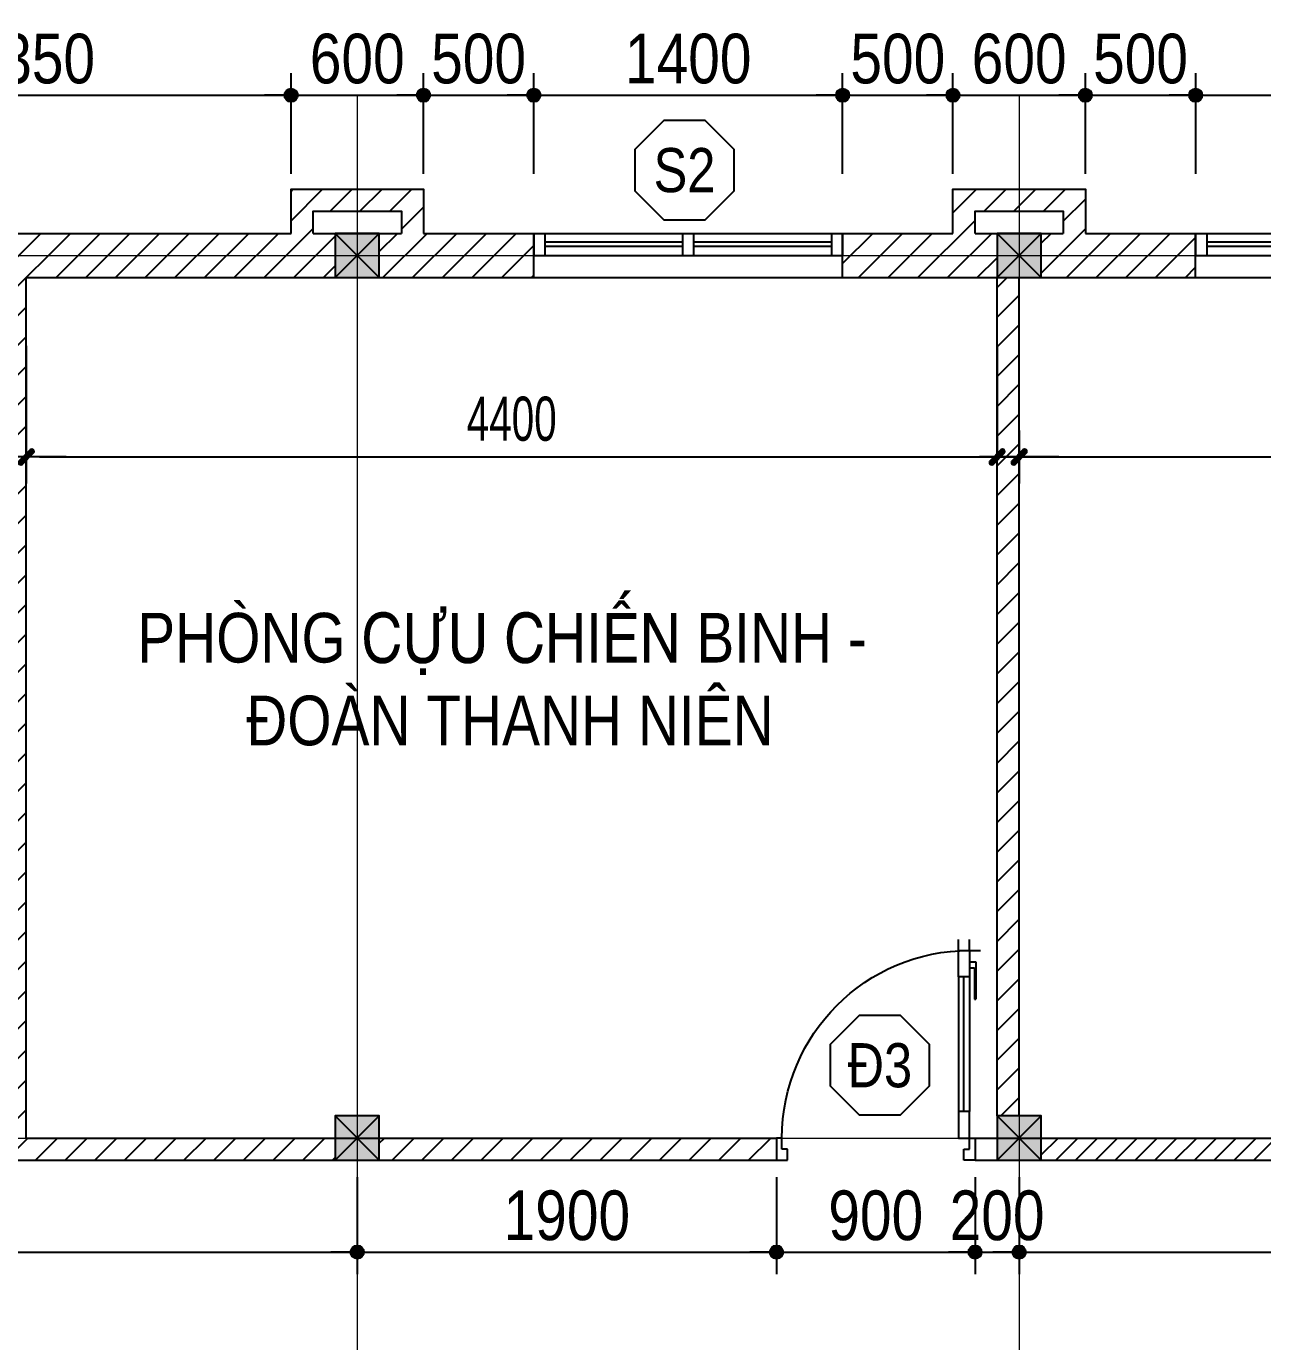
# Model space of a CAD drawing. Extents: x -79995 to 347433, y -157641 to 104789.
# Drawn here: x -8602 to -2998, y 71329 to 77290 of the extents above; entities that cross this region are included whole.
import ezdxf
from ezdxf.enums import TextEntityAlignment as Align

# ---------------------------------------------------------------- set-up
doc = ezdxf.new("R2010")
doc.units = 0
doc.linetypes.add('ACAD_ISO10W100', pattern=[18, 12, -3, 0, -3])
doc.layers.get('0').update_dxf_attribs({"color": 255, "linetype": 'CONTINUOUS'})
doc.layers.get('DEFPOINTS').update_dxf_attribs({"linetype": 'CONTINUOUS'})
for name, color, linetype in [('009', 251, 'CONTINUOUS'), ('DIM', 1, 'CONTINUOUS'), ('DOOR', 20, 'CONTINUOUS'), ('MEDIUM', 2, 'CONTINUOUS'), ('TAGS', 60, 'CONTINUOUS'), ('TEXT', 7, 'CONTINUOUS'), ('TUONG', 131, 'CONTINUOUS'), ('WALL', 4, 'CONTINUOUS')]:
    doc.layers.add(name, color=color, linetype=linetype)
doc.layers.add('TRUC', color=24, linetype='CONTINUOUS', lineweight=0)
doc.styles.add('1', font='', dxfattribs={"height": 250})
doc.styles.add('HEL-CONDENSE', font='')
doc.styles.add('KICHTHUOC', font='', dxfattribs={"width": 0.8})
doc.styles.add('VNI-HELVE-CONDENSEN', font='')
doc.styles.get('1').set_extended_font_data('VNI-Helve-Condense')
doc.styles.get('HEL-CONDENSE').set_extended_font_data('VNI-Helve-Condense')
doc.styles.get('KICHTHUOC').set_extended_font_data('VNI-Helve-Condense')
doc.styles.get('VNI-HELVE-CONDENSEN').set_extended_font_data('VNI-Helve-Condense')
doc.dimstyles.new('1-100', dxfattribs={"dimtxt": 200, "dimasz": 60, "dimexe": 0, "dimexo": 0, "dimgap": 70, "dimtad": 1, "dimtoh": 1, "dimdec": 0, "dimzin": 9, "dimdsep": 46, "dimtxsty": 'KICHTHUOC', "dimblk": 'KTHUOC', "dimcen": 15, "dimdle": 150, "dimclrd": 256, "dimclre": 256, "dimclrt": 7, "dimadec": 0, "dimazin": 0, "dimtfac": 1, "dimtdec": 0, "dimtix": 1, "dimtmove": 2, "dimatfit": 3, "dimfxl": 1, "dimtolj": 1, "dimtzin": 1, "dimarcsym": 0})
doc.dimstyles.new('D100', dxfattribs={"dimtxt": 225, "dimasz": 1.2, "dimexe": 100, "dimexo": 0, "dimgap": 50, "dimtad": 1, "dimdec": 0, "dimzin": 13, "dimdsep": 46, "dimtxsty": 'HEL-CONDENSE', "dimblk": 'D50', "dimcen": 0, "dimclrd": 1, "dimclre": 1, "dimclrt": 7, "dimadec": 0, "dimazin": 0, "dimtfac": 1, "dimtdec": 0, "dimtmove": 0, "dimatfit": 3, "dimldrblk": 'D50', "dimfxl": 1, "dimtolj": 1, "dimtzin": 13, "dimarcsym": 0})

# ---------------------------------------------------------------- blocks, each defined once
blk = doc.blocks.new('A$C6E0044D6')
at = {"layer": 'DOOR'}
for p, q in [((-25, 925), (-25, 975)), ((25, 925), (25, 975)), ((-25, 925), (-75, 925)), ((25, 925), (-25, 925)), ((-25, 925), (-25, 805)), ((25, 805), (25, 925)), ((-25, 874.1), (-53.3, 874.1)), ((-53.3, 874.1), (-53.3, 704.5)), ((-25, 845.9), (-47.6, 845.9)), ((-47.6, 845.9), (-47.6, 704.5)), ((-25, 874.1), (-25, 845.9)), ((-25, 827.9), (-25, 195)), ((-25, 805), (25, 805)), ((0, 195), (0, 805)), ((25, 805), (25, 195)), ((-47.6, 704.5), (-53.3, 704.5)), ((-25, 195), (25, 195)), ((-25, 75), (-25, 195)), ((25, 195), (25, 75)), ((-25, 75), (-50, 75)), ((-50, 75), (-50, -25)), ((-25, 25), (-25, 75)), ((25, 75), (-25, 75)), ((825, 25), (825, 75)), ((825, 75), (850, 75)), ((850, 75), (850, -25)), ((0, 25), (-25, 25)), ((0, -25), (0, 25)), ((800, -25), (800, 25)), ((800, 25), (825, 25)), ((-50, -25), (0, -25)), ((850, -25), (800, -25))]:
    blk.add_line(p, q, dxfattribs=at)
at = {"layer": 'DOOR', "color": 251}
blk.add_arc((-25, 75), 850, 0, 90, dxfattribs=at)
blk = doc.blocks.new('KH-CUADI')
at = {"layer": 'TAGS'}
blk.add_lwpolyline([(-124.3, 300), (-300, 124.3), (-300, -124.3), (-124.3, -300), (124.3, -300), (300, -124.3), (300, 124.3), (124.3, 300)], close=True, dxfattribs=at)
at = {"layer": 'TAGS', "style": 'VNI-HELVE-CONDENSEN'}
blk.add_attdef('D', text='', height=300, dxfattribs=at).set_placement((0, 0), align=Align.MIDDLE)
blk = doc.blocks.new('s11')
at = {"layer": 'DOOR'}
for p, q in [((0, 0), (0, -100)), ((1400, 0), (0, 0)), ((50, 0), (50, -100)), ((1350, 0), (1350, -100)), ((1400, 0), (1400, -100)), ((1400, -100), (0, -100))]:
    blk.add_line(p, q, dxfattribs=at)
at = {"layer": 'DOOR', "linetype": 'ByBlock', "lineweight": -2}
for p, q in [((675, -100), (675, 0)), ((725, -100), (725, 0))]:
    blk.add_line(p, q, dxfattribs=at)
at = {"layer": 'DOOR', "color": 251}
for p, q in [((50, -40), (675, -40)), ((725, -40), (1350, -40)), ((50, -60), (675, -60)), ((725, -60), (1350, -60))]:
    blk.add_line(p, q, dxfattribs=at)
blk = doc.blocks.new('A$C225A2996')
at = {"layer": 'WALL'}
blk.add_hatch(color=4, dxfattribs=at).paths.add_polyline_path([(531.4, 81.6), (731.4, 81.6), (731.4, 281.6), (531.4, 281.6)])
at = {"layer": 'WALL', "color": 4}
for p, q in [((531.4, 281.6), (731.4, 81.6)), ((531.4, 81.6), (731.4, 281.6))]:
    blk.add_line(p, q, dxfattribs=at)
blk.add_lwpolyline([(531.4, 81.6), (731.4, 81.6), (731.4, 281.6), (531.4, 281.6)], close=True, dxfattribs=at)
blk = doc.blocks.new('D50')
at = {"layer": 'DIM'}
blk.add_hatch(color=256, dxfattribs=at).paths.add_polyline_path([(25, 0, 1), (-25, 0, 1)])
blk.add_line((25, 0), (100, 0), dxfattribs=at)
blk.add_circle((0, 0), 25, dxfattribs=at)
blk = doc.blocks.new('*D502')
at = {"layer": 'DEFPOINTS', "color": 0, "linetype": 'Continuous', "transparency": 16777216}
for p in [(-10901.5, 72074.2), (-7101.5, 72074.2), (-7101.5, 71735.1)]:
    blk.add_point(p, dxfattribs=at)
at = {"layer": 'DIM', "color": 1, "linetype": 'Continuous', "lineweight": -2, "transparency": 16777216}
for p, q in [((-10901.5, 72074.2), (-10901.5, 71635.1)), ((-7101.5, 72074.2), (-7101.5, 71635.1)), ((-10900.3, 71735.1), (-7102.7, 71735.1))]:
    blk.add_line(p, q, dxfattribs=at)
at = {"layer": 'DIM', "color": 1, "linetype": 'Continuous', "lineweight": -2, "transparency": 16777216, "xscale": 1.199999999999999, "yscale": 1.199999999999999, "zscale": 1.199999999999999, "rotation": 180}
blk.add_blockref('D50', (-10901.5, 71735.1), dxfattribs=at)
at = {"layer": 'DIM', "color": 1, "linetype": 'Continuous', "lineweight": -2, "transparency": 16777216, "xscale": 1.199999999999999, "yscale": 1.199999999999999, "zscale": 1.199999999999999}
blk.add_blockref('D50', (-7101.5, 71735.1), dxfattribs=at)
at = {"layer": 'DIM', "color": 7, "linetype": 'Continuous', "transparency": 16777216, "insert": (-9001.5, 71900), "char_height": 225, "attachment_point": 5, "style": 'HEL-CONDENSE'}
blk.add_mtext('\\A1;3800', dxfattribs=at)
blk = doc.blocks.new('*D503')
at = {"layer": 'DEFPOINTS', "color": 0, "linetype": 'Continuous', "transparency": 16777216}
for p in [(-7101.5, 72074.2), (-5201.5, 72074.2), (-5201.5, 71735.1)]:
    blk.add_point(p, dxfattribs=at)
at = {"layer": 'DIM', "color": 1, "linetype": 'Continuous', "lineweight": -2, "transparency": 16777216}
for p, q in [((-7101.5, 72074.2), (-7101.5, 71635.1)), ((-5201.5, 72074.2), (-5201.5, 71635.1)), ((-7100.3, 71735.1), (-5202.7, 71735.1))]:
    blk.add_line(p, q, dxfattribs=at)
at = {"layer": 'DIM', "color": 1, "linetype": 'Continuous', "lineweight": -2, "transparency": 16777216, "xscale": 1.199999999999999, "yscale": 1.199999999999999, "zscale": 1.199999999999999, "rotation": 180}
blk.add_blockref('D50', (-7101.5, 71735.1), dxfattribs=at)
at = {"layer": 'DIM', "color": 1, "linetype": 'Continuous', "lineweight": -2, "transparency": 16777216, "xscale": 1.199999999999999, "yscale": 1.199999999999999, "zscale": 1.199999999999999}
blk.add_blockref('D50', (-5201.5, 71735.1), dxfattribs=at)
at = {"layer": 'DIM', "color": 7, "linetype": 'Continuous', "transparency": 16777216, "insert": (-6151.5, 71900), "char_height": 225, "attachment_point": 5, "style": 'HEL-CONDENSE'}
blk.add_mtext('\\A1;1900', dxfattribs=at)
blk = doc.blocks.new('*D504')
at = {"layer": 'DEFPOINTS', "color": 0, "linetype": 'Continuous', "transparency": 16777216}
for p in [(-5201.5, 72074.2), (-4301.5, 72074.2), (-4301.5, 71735.1)]:
    blk.add_point(p, dxfattribs=at)
at = {"layer": 'DIM', "color": 1, "linetype": 'Continuous', "lineweight": -2, "transparency": 16777216}
for p, q in [((-5201.5, 72074.2), (-5201.5, 71635.1)), ((-4301.5, 72074.2), (-4301.5, 71635.1)), ((-5200.3, 71735.1), (-4302.7, 71735.1))]:
    blk.add_line(p, q, dxfattribs=at)
at = {"layer": 'DIM', "color": 1, "linetype": 'Continuous', "lineweight": -2, "transparency": 16777216, "xscale": 1.199999999999999, "yscale": 1.199999999999999, "zscale": 1.199999999999999, "rotation": 180}
blk.add_blockref('D50', (-5201.5, 71735.1), dxfattribs=at)
at = {"layer": 'DIM', "color": 1, "linetype": 'Continuous', "lineweight": -2, "transparency": 16777216, "xscale": 1.199999999999999, "yscale": 1.199999999999999, "zscale": 1.199999999999999}
blk.add_blockref('D50', (-4301.5, 71735.1), dxfattribs=at)
at = {"layer": 'DIM', "color": 7, "linetype": 'Continuous', "transparency": 16777216, "insert": (-4751.5, 71900), "char_height": 225, "attachment_point": 5, "style": 'HEL-CONDENSE'}
blk.add_mtext('\\A1;900', dxfattribs=at)
blk = doc.blocks.new('*D505')
at = {"layer": 'DEFPOINTS', "color": 0, "linetype": 'Continuous', "transparency": 16777216}
for p in [(-4301.5, 72074.2), (-4101.5, 72074.2), (-4101.5, 71735.1)]:
    blk.add_point(p, dxfattribs=at)
at = {"layer": 'DIM', "color": 1, "linetype": 'Continuous', "lineweight": -2, "transparency": 16777216}
for p, q in [((-4301.5, 72074.2), (-4301.5, 71635.1)), ((-4101.5, 72074.2), (-4101.5, 71635.1)), ((-4300.3, 71735.1), (-4102.7, 71735.1))]:
    blk.add_line(p, q, dxfattribs=at)
at = {"layer": 'DIM', "color": 1, "linetype": 'Continuous', "lineweight": -2, "transparency": 16777216, "xscale": 1.199999999999999, "yscale": 1.199999999999999, "zscale": 1.199999999999999, "rotation": 180}
blk.add_blockref('D50', (-4301.5, 71735.1), dxfattribs=at)
at = {"layer": 'DIM', "color": 1, "linetype": 'Continuous', "lineweight": -2, "transparency": 16777216, "xscale": 1.199999999999999, "yscale": 1.199999999999999, "zscale": 1.199999999999999}
blk.add_blockref('D50', (-4101.5, 71735.1), dxfattribs=at)
at = {"layer": 'DIM', "color": 7, "linetype": 'Continuous', "transparency": 16777216, "insert": (-4201.5, 71900), "char_height": 225, "attachment_point": 5, "style": 'HEL-CONDENSE'}
blk.add_mtext('\\A1;200', dxfattribs=at)
blk = doc.blocks.new('*D506')
at = {"layer": 'DEFPOINTS', "color": 0, "linetype": 'Continuous', "transparency": 16777216}
for p in [(-4101.5, 72074.2), (-301.5, 72074.2), (-301.5, 71735.1)]:
    blk.add_point(p, dxfattribs=at)
at = {"layer": 'DIM', "color": 1, "linetype": 'Continuous', "lineweight": -2, "transparency": 16777216}
for p, q in [((-4101.5, 72074.2), (-4101.5, 71635.1)), ((-301.5, 72074.2), (-301.5, 71635.1)), ((-4100.3, 71735.1), (-302.7, 71735.1))]:
    blk.add_line(p, q, dxfattribs=at)
at = {"layer": 'DIM', "color": 1, "linetype": 'Continuous', "lineweight": -2, "transparency": 16777216, "xscale": 1.199999999999999, "yscale": 1.199999999999999, "zscale": 1.199999999999999, "rotation": 180}
blk.add_blockref('D50', (-4101.5, 71735.1), dxfattribs=at)
at = {"layer": 'DIM', "color": 1, "linetype": 'Continuous', "lineweight": -2, "transparency": 16777216, "xscale": 1.199999999999999, "yscale": 1.199999999999999, "zscale": 1.199999999999999}
blk.add_blockref('D50', (-301.5, 71735.1), dxfattribs=at)
at = {"layer": 'DIM', "color": 7, "linetype": 'Continuous', "transparency": 16777216, "insert": (-2201.5, 71900), "char_height": 225, "attachment_point": 5, "style": 'HEL-CONDENSE'}
blk.add_mtext('\\A1;3800', dxfattribs=at)
blk = doc.blocks.new('*D558')
at = {"layer": 'DEFPOINTS', "color": 0, "transparency": 16777216}
for p in [(-7401.5, 76977.5), (-9751.5, 76622.1), (-7401.5, 76622.1)]:
    blk.add_point(p, dxfattribs=at)
at = {"layer": 'DIM', "color": 1, "lineweight": -2, "transparency": 16777216}
for p, q in [((-9751.5, 76622.1), (-9751.5, 77077.5)), ((-7401.5, 76622.1), (-7401.5, 77077.5)), ((-9750.3, 76977.5), (-7402.7, 76977.5))]:
    blk.add_line(p, q, dxfattribs=at)
at = {"layer": 'DIM', "color": 1, "lineweight": -2, "transparency": 16777216, "xscale": 1.199999999999999, "yscale": 1.199999999999999, "zscale": 1.199999999999999, "rotation": 180}
blk.add_blockref('D50', (-9751.5, 76977.5), dxfattribs=at)
at = {"layer": 'DIM', "color": 1, "lineweight": -2, "transparency": 16777216, "xscale": 1.199999999999999, "yscale": 1.199999999999999, "zscale": 1.199999999999999}
blk.add_blockref('D50', (-7401.5, 76977.5), dxfattribs=at)
at = {"layer": 'DIM', "color": 7, "transparency": 16777216, "insert": (-8576.5, 77142.4), "char_height": 225, "attachment_point": 5, "style": 'HEL-CONDENSE'}
blk.add_mtext('\\A1;2350', dxfattribs=at)
blk = doc.blocks.new('*D559')
at = {"layer": 'DEFPOINTS', "color": 0, "transparency": 16777216}
for p in [(-6801.5, 76977.5), (-7401.5, 76622.1), (-6801.5, 76622.1)]:
    blk.add_point(p, dxfattribs=at)
at = {"layer": 'DIM', "color": 1, "lineweight": -2, "transparency": 16777216}
for p, q in [((-7401.5, 76622.1), (-7401.5, 77077.5)), ((-6801.5, 76622.1), (-6801.5, 77077.5)), ((-7400.3, 76977.5), (-6802.7, 76977.5))]:
    blk.add_line(p, q, dxfattribs=at)
at = {"layer": 'DIM', "color": 1, "lineweight": -2, "transparency": 16777216, "xscale": 1.199999999999999, "yscale": 1.199999999999999, "zscale": 1.199999999999999, "rotation": 180}
blk.add_blockref('D50', (-7401.5, 76977.5), dxfattribs=at)
at = {"layer": 'DIM', "color": 1, "lineweight": -2, "transparency": 16777216, "xscale": 1.199999999999999, "yscale": 1.199999999999999, "zscale": 1.199999999999999}
blk.add_blockref('D50', (-6801.5, 76977.5), dxfattribs=at)
at = {"layer": 'DIM', "color": 7, "transparency": 16777216, "insert": (-7101.5, 77142.4), "char_height": 225, "attachment_point": 5, "style": 'HEL-CONDENSE'}
blk.add_mtext('\\A1;600', dxfattribs=at)
blk = doc.blocks.new('*D560')
at = {"layer": 'DEFPOINTS', "color": 0, "transparency": 16777216}
for p in [(-6301.5, 76977.5), (-6801.5, 76622.1), (-6301.5, 76622.1)]:
    blk.add_point(p, dxfattribs=at)
at = {"layer": 'DIM', "color": 1, "lineweight": -2, "transparency": 16777216}
for p, q in [((-6801.5, 76622.1), (-6801.5, 77077.5)), ((-6301.5, 76622.1), (-6301.5, 77077.5)), ((-6800.3, 76977.5), (-6302.7, 76977.5))]:
    blk.add_line(p, q, dxfattribs=at)
at = {"layer": 'DIM', "color": 1, "lineweight": -2, "transparency": 16777216, "xscale": 1.199999999999999, "yscale": 1.199999999999999, "zscale": 1.199999999999999, "rotation": 180}
blk.add_blockref('D50', (-6801.5, 76977.5), dxfattribs=at)
at = {"layer": 'DIM', "color": 1, "lineweight": -2, "transparency": 16777216, "xscale": 1.199999999999999, "yscale": 1.199999999999999, "zscale": 1.199999999999999}
blk.add_blockref('D50', (-6301.5, 76977.5), dxfattribs=at)
at = {"layer": 'DIM', "color": 7, "transparency": 16777216, "insert": (-6551.5, 77142.4), "char_height": 225, "attachment_point": 5, "style": 'HEL-CONDENSE'}
blk.add_mtext('\\A1;500', dxfattribs=at)
blk = doc.blocks.new('*D561')
at = {"layer": 'DEFPOINTS', "color": 0, "transparency": 16777216}
for p in [(-3801.5, 76977.5), (-4401.5, 76622.1), (-3801.5, 76622.1)]:
    blk.add_point(p, dxfattribs=at)
at = {"layer": 'DIM', "color": 1, "lineweight": -2, "transparency": 16777216}
for p, q in [((-4401.5, 76622.1), (-4401.5, 77077.5)), ((-3801.5, 76622.1), (-3801.5, 77077.5)), ((-4400.3, 76977.5), (-3802.7, 76977.5))]:
    blk.add_line(p, q, dxfattribs=at)
at = {"layer": 'DIM', "color": 1, "lineweight": -2, "transparency": 16777216, "xscale": 1.199999999999999, "yscale": 1.199999999999999, "zscale": 1.199999999999999, "rotation": 180}
blk.add_blockref('D50', (-4401.5, 76977.5), dxfattribs=at)
at = {"layer": 'DIM', "color": 1, "lineweight": -2, "transparency": 16777216, "xscale": 1.199999999999999, "yscale": 1.199999999999999, "zscale": 1.199999999999999}
blk.add_blockref('D50', (-3801.5, 76977.5), dxfattribs=at)
at = {"layer": 'DIM', "color": 7, "transparency": 16777216, "insert": (-4101.5, 77142.4), "char_height": 225, "attachment_point": 5, "style": 'HEL-CONDENSE'}
blk.add_mtext('\\A1;600', dxfattribs=at)
blk = doc.blocks.new('*D562')
at = {"layer": 'DEFPOINTS', "color": 0, "transparency": 16777216}
for p in [(-3301.5, 76977.5), (-3801.5, 76622.1), (-3301.5, 76622.1)]:
    blk.add_point(p, dxfattribs=at)
at = {"layer": 'DIM', "color": 1, "lineweight": -2, "transparency": 16777216}
for p, q in [((-3801.5, 76622.1), (-3801.5, 77077.5)), ((-3301.5, 76622.1), (-3301.5, 77077.5)), ((-3800.3, 76977.5), (-3302.7, 76977.5))]:
    blk.add_line(p, q, dxfattribs=at)
at = {"layer": 'DIM', "color": 1, "lineweight": -2, "transparency": 16777216, "xscale": 1.199999999999999, "yscale": 1.199999999999999, "zscale": 1.199999999999999, "rotation": 180}
blk.add_blockref('D50', (-3801.5, 76977.5), dxfattribs=at)
at = {"layer": 'DIM', "color": 1, "lineweight": -2, "transparency": 16777216, "xscale": 1.199999999999999, "yscale": 1.199999999999999, "zscale": 1.199999999999999}
blk.add_blockref('D50', (-3301.5, 76977.5), dxfattribs=at)
at = {"layer": 'DIM', "color": 7, "transparency": 16777216, "insert": (-3551.5, 77142.4), "char_height": 225, "attachment_point": 5, "style": 'HEL-CONDENSE'}
blk.add_mtext('\\A1;500', dxfattribs=at)
blk = doc.blocks.new('*D586')
at = {"layer": 'DEFPOINTS', "color": 0, "transparency": 16777216}
for p in [(-1901.5, 76977.5), (-3301.5, 76622.1), (-1901.5, 76622.1)]:
    blk.add_point(p, dxfattribs=at)
at = {"layer": 'DIM', "color": 1, "lineweight": -2, "transparency": 16777216}
for p, q in [((-3301.5, 76622.1), (-3301.5, 77077.5)), ((-1901.5, 76622.1), (-1901.5, 77077.5)), ((-3300.3, 76977.5), (-1902.7, 76977.5))]:
    blk.add_line(p, q, dxfattribs=at)
at = {"layer": 'DIM', "color": 1, "lineweight": -2, "transparency": 16777216, "xscale": 1.199999999999999, "yscale": 1.199999999999999, "zscale": 1.199999999999999, "rotation": 180}
blk.add_blockref('D50', (-3301.5, 76977.5), dxfattribs=at)
at = {"layer": 'DIM', "color": 1, "lineweight": -2, "transparency": 16777216, "xscale": 1.199999999999999, "yscale": 1.199999999999999, "zscale": 1.199999999999999}
blk.add_blockref('D50', (-1901.5, 76977.5), dxfattribs=at)
at = {"layer": 'DIM', "color": 7, "transparency": 16777216, "insert": (-2601.5, 77142.4), "char_height": 225, "attachment_point": 5, "style": 'HEL-CONDENSE'}
blk.add_mtext('\\A1;1400', dxfattribs=at)
blk = doc.blocks.new('*D588')
at = {"layer": 'DEFPOINTS', "color": 0, "transparency": 16777216}
for p in [(-4901.5, 76977.5), (-6301.5, 76622.1), (-4901.5, 76622.1)]:
    blk.add_point(p, dxfattribs=at)
at = {"layer": 'DIM', "color": 1, "lineweight": -2, "transparency": 16777216}
for p, q in [((-6301.5, 76622.1), (-6301.5, 77077.5)), ((-4901.5, 76622.1), (-4901.5, 77077.5)), ((-6300.3, 76977.5), (-4902.7, 76977.5))]:
    blk.add_line(p, q, dxfattribs=at)
at = {"layer": 'DIM', "color": 1, "lineweight": -2, "transparency": 16777216, "xscale": 1.199999999999999, "yscale": 1.199999999999999, "zscale": 1.199999999999999, "rotation": 180}
blk.add_blockref('D50', (-6301.5, 76977.5), dxfattribs=at)
at = {"layer": 'DIM', "color": 1, "lineweight": -2, "transparency": 16777216, "xscale": 1.199999999999999, "yscale": 1.199999999999999, "zscale": 1.199999999999999}
blk.add_blockref('D50', (-4901.5, 76977.5), dxfattribs=at)
at = {"layer": 'DIM', "color": 7, "transparency": 16777216, "insert": (-5601.5, 77142.4), "char_height": 225, "attachment_point": 5, "style": 'HEL-CONDENSE'}
blk.add_mtext('\\A1;1400', dxfattribs=at)
blk = doc.blocks.new('*D589')
at = {"layer": 'DEFPOINTS', "color": 0, "transparency": 16777216}
for p in [(-4401.5, 76977.5), (-4901.5, 76622.1), (-4401.5, 76622.1)]:
    blk.add_point(p, dxfattribs=at)
at = {"layer": 'DIM', "color": 1, "lineweight": -2, "transparency": 16777216}
for p, q in [((-4901.5, 76622.1), (-4901.5, 77077.5)), ((-4401.5, 76622.1), (-4401.5, 77077.5)), ((-4900.3, 76977.5), (-4402.7, 76977.5))]:
    blk.add_line(p, q, dxfattribs=at)
at = {"layer": 'DIM', "color": 1, "lineweight": -2, "transparency": 16777216, "xscale": 1.199999999999999, "yscale": 1.199999999999999, "zscale": 1.199999999999999, "rotation": 180}
blk.add_blockref('D50', (-4901.5, 76977.5), dxfattribs=at)
at = {"layer": 'DIM', "color": 1, "lineweight": -2, "transparency": 16777216, "xscale": 1.199999999999999, "yscale": 1.199999999999999, "zscale": 1.199999999999999}
blk.add_blockref('D50', (-4401.5, 76977.5), dxfattribs=at)
at = {"layer": 'DIM', "color": 7, "transparency": 16777216, "insert": (-4651.5, 77142.4), "char_height": 225, "attachment_point": 5, "style": 'HEL-CONDENSE'}
blk.add_mtext('\\A1;500', dxfattribs=at)
blk = doc.blocks.new('KTHUOC')
at = {"ltscale": 50}
h = blk.add_hatch(color=256, dxfattribs=at)
edge = h.paths.add_edge_path()
edge.add_line((0.283, 0.53), (-0.53, -0.283))
edge.add_arc((-0.407, -0.407), 0.175, 135, 225)
edge.add_arc((-0.407, -0.407), 0.175, 225, 315)
edge.add_line((-0.283, -0.53), (0.53, 0.283))
edge.add_arc((0.407, 0.407), 0.175, 315, 405)
edge.add_arc((0.407, 0.407), 0.175, 45, 135)
for p, q in [((0, -2), (0, 2)), ((-3, 0), (3, 0))]:
    blk.add_line(p, q)
blk.add_lwpolyline([(0.283, 0.53), (-0.53, -0.283, 0.414214), (-0.53, -0.53), (-0.53, -0.53, 0.414214), (-0.283, -0.53), (0.53, 0.283, 0.414214), (0.53, 0.53), (0.53, 0.53, 0.414214)], format="xyb", close=True)
blk = doc.blocks.new('*D605')
at = {"layer": '009', "lineweight": -2, "transparency": 16777216}
blk.add_line((-4041.5, 75338.2), (1338.5, 75338.2), dxfattribs=at)
at = {"layer": 'DEFPOINTS', "color": 0, "transparency": 16777216}
for p in [(-4101.5, 75338.2), (1398.5, 75338.2), (1398.5, 75338.2)]:
    blk.add_point(p, dxfattribs=at)
at = {"layer": '009', "lineweight": -2, "transparency": 16777216, "xscale": 60, "yscale": 60, "zscale": 60, "rotation": 180}
blk.add_blockref('KTHUOC', (-4101.5, 75338.2), dxfattribs=at)
at = {"layer": '009', "lineweight": -2, "transparency": 16777216, "xscale": 60, "yscale": 60, "zscale": 60}
blk.add_blockref('KTHUOC', (1398.5, 75338.2), dxfattribs=at)
at = {"layer": '009', "color": 7, "transparency": 16777216, "insert": (-1351.5, 75510.3), "char_height": 200, "attachment_point": 5, "style": 'KICHTHUOC'}
blk.add_mtext('\\A1;5500', dxfattribs=at)
blk = doc.blocks.new('*D606')
at = {"layer": '009', "lineweight": -2, "transparency": 16777216}
for p, q in [((-8601.5, 75842.7), (-8601.5, 75338.2)), ((-4201.5, 75842.7), (-4201.5, 75338.2)), ((-8541.5, 75338.2), (-4261.5, 75338.2))]:
    blk.add_line(p, q, dxfattribs=at)
at = {"layer": 'DEFPOINTS', "color": 0, "transparency": 16777216}
for p in [(-8601.5, 75842.7), (-4201.5, 75842.7), (-4201.5, 75338.2)]:
    blk.add_point(p, dxfattribs=at)
at = {"layer": '009', "lineweight": -2, "transparency": 16777216, "xscale": 60, "yscale": 60, "zscale": 60, "rotation": 180}
blk.add_blockref('KTHUOC', (-8601.5, 75338.2), dxfattribs=at)
at = {"layer": '009', "lineweight": -2, "transparency": 16777216, "xscale": 60, "yscale": 60, "zscale": 60}
blk.add_blockref('KTHUOC', (-4201.5, 75338.2), dxfattribs=at)
at = {"layer": '009', "color": 7, "transparency": 16777216, "insert": (-6401.5, 75510.3), "char_height": 200, "attachment_point": 5, "style": 'KICHTHUOC'}
blk.add_mtext('\\A1;4400', dxfattribs=at)

msp = doc.modelspace()

# ---------------------------------------------------------------- hatches: boundary and pattern name
at = {"layer": '009'}
h = msp.add_hatch(dxfattribs=at)
h.set_pattern_fill('ANSI31', color=256, scale=30, style=0)
h.set_pattern_definition([(45, (-1316106.72, -268894.45), (-67.351921, 67.351921), [])])
h.paths.add_polyline_path([(-4201.548, 76351.712), (-4301.548, 76351.712), (-4301.548, 76451.712), (-3901.548, 76451.712), (-3901.548, 76351.712), (-4001.548, 76351.712), (-4001.548, 76151.712), (-3301.548, 76151.712), (-3301.548, 76351.712), (-3801.548, 76351.712), (-3801.548, 76551.712), (-4401.548, 76551.712), (-4401.548, 76351.712), (-4901.548, 76351.712), (-4901.548, 76151.712), (-4201.548, 76151.712)])
h.paths.add_polyline_path([(-7201.548, 76351.712), (-7301.548, 76351.712), (-7301.548, 76451.712), (-6901.548, 76451.712), (-6901.548, 76351.712), (-7001.548, 76351.712), (-7001.548, 76151.712), (-6301.548, 76151.712), (-6301.548, 76351.712), (-6801.548, 76351.712), (-6801.548, 76551.712), (-7401.548, 76551.712), (-7401.548, 76351.712), (-8901.548, 76351.712), (-8901.548, 76251.712), (-8901.548, 76151.712), (-8701.548, 76151.712), (-8701.548, 74776.712), (-8901.548, 74776.712), (-8901.548, 74676.712), (-8701.548, 74676.712), (-8701.548, 72251.712), (-10801.548, 72251.712), (-10801.548, 72351.712), (-10901.548, 72351.712), (-10901.548, 72151.712), (-8701.548, 72151.712), (-7201.548, 72151.712), (-7201.548, 72251.712), (-8601.548, 72251.712), (-8601.548, 76151.712), (-7201.548, 76151.712)])
h.paths.add_polyline_path([(-9501.548, 76351.712), (-9751.548, 76351.712), (-9751.548, 76551.712), (-10351.548, 76551.712), (-10351.548, 76351.712), (-11101.548, 76351.712), (-11101.548, 76251.712), (-11101.548, 76151.712), (-10901.548, 76151.712), (-10901.548, 74776.712), (-11101.548, 74776.712), (-11101.548, 74676.712), (-10901.548, 74676.712), (-10901.548, 73351.712), (-12101.548, 73351.712), (-12101.548, 73251.712), (-10901.548, 73251.712), (-10901.548, 73151.712), (-10801.548, 73151.712), (-10801.548, 74676.712), (-10601.548, 74676.712), (-10601.548, 74764.212), (-10601.548, 74776.712), (-10801.548, 74776.712), (-10801.548, 76151.712), (-10576.548, 76151.712), (-9801.548, 76151.712), (-9801.548, 74776.712), (-9901.548, 74776.712), (-9901.548, 74676.712), (-9601.548, 74676.712), (-9601.548, 74764.212), (-9601.548, 74776.712), (-9701.548, 74776.712), (-9701.548, 76151.712), (-9501.548, 76151.712)])
h.paths.add_polyline_path([(-9851.548, 76351.712), (-9951.548, 76351.712), (-10251.548, 76351.712), (-10251.548, 76451.712), (-9851.548, 76451.712)], flags=16)
h.paths.add_polyline_path([(-12701.548, 76151.712), (-12701.548, 76601.712), (-13451.548, 76601.712), (-13451.548, 76001.712), (-13201.548, 76001.712), (-13201.548, 74551.712), (-13001.548, 74551.712), (-13001.548, 74676.712), (-12801.548, 74676.712), (-12801.548, 74764.212), (-12801.548, 74776.712), (-13001.548, 74776.712), (-13001.548, 75901.712), (-12701.548, 75901.712)])
h.paths.add_polyline_path([(-13001.548, 76001.712), (-13001.548, 76151.712), (-13201.548, 76151.712), (-13201.548, 76126.712), (-13201.548, 76101.712), (-13351.548, 76101.712), (-13351.548, 76501.712), (-12801.548, 76501.712), (-12801.548, 76251.712), (-13001.548, 76251.712), (-13001.548, 76151.712), (-12801.548, 76151.712), (-12801.548, 76001.712)], flags=16)
h.paths.add_polyline_path([(-5201.548, 72251.712), (-7001.548, 72251.712), (-7001.548, 72151.712), (-5201.548, 72151.712)])
h.paths.add_polyline_path([(-4101.548, 76151.712), (-4201.548, 76151.712), (-4201.548, 72351.712), (-4101.548, 72351.712)])
h = msp.add_hatch(dxfattribs=at)
h.set_pattern_fill('ANSI31', color=256, scale=20, style=0)
h.set_pattern_definition([(45, (-1316106.72, -268894.454), (-44.9012806, 44.9012806), [])])
h.paths.add_polyline_path([(-301.548, 72251.712), (-4001.548, 72251.712), (-4001.548, 72151.712), (-301.548, 72151.712)])
h.paths.add_polyline_path([(-551.548, 76351.712), (-801.548, 76351.712), (-801.548, 76551.712), (-1401.548, 76551.712), (-1401.548, 76351.712), (-1901.548, 76351.712), (-1901.548, 76151.712), (-551.548, 76151.712)])
h.paths.add_polyline_path([(-1301.548, 76351.712), (-1301.548, 76451.712), (-901.548, 76451.712), (-901.548, 76351.712)], flags=17)
h.paths.add_polyline_path([(1298.452, 76351.712), (1198.452, 76351.712), (1198.452, 76451.712), (1598.452, 76451.712), (1598.452, 76351.712), (1498.452, 76351.712), (1498.452, 76151.712), (2048.452, 76151.712), (2048.452, 76351.712), (1698.452, 76351.712), (1698.452, 76551.712), (1098.452, 76551.712), (1098.452, 76351.712), (848.452, 76351.712), (848.452, 76151.712), (1298.452, 76151.712)])
h.paths.add_polyline_path([(1498.452, 76151.712), (1398.452, 76151.712), (1398.452, 72351.712), (1498.452, 72351.712)])

# ---------------------------------------------------------------- linework, layer by layer
at = {"layer": 'MEDIUM'}
for p, q in [((-6301.548, 76151.712), (-4901.548, 76151.712)), ((-3301.548, 76151.712), (-1901.548, 76151.712))]:
    msp.add_line(p, q, dxfattribs=at)
at = {"layer": 'TRUC', "linetype": 'ACAD_ISO10W100', "ltscale": 0.2}
msp.add_lwpolyline([(-15555.532, 76977.493), (22214.78, 76977.493), (22214.78, 60551.712), (-15555.532, 60551.712)], close=True, dxfattribs=at)
for points in [[(-7101.548, 76977.493), (-7101.548, 60551.712)], [(-7101.548, 76977.493), (-7101.548, 60551.712)], [(-4101.548, 76977.493), (-4101.548, 60551.712)], [(-15555.532, 76251.712), (22214.78, 76251.712)], [(-15555.532, 72251.712), (22214.78, 72251.712)]]:
    msp.add_lwpolyline(points, dxfattribs=at)
at = {"layer": 'TUONG'}
for p, q in [((-6301.548, 76151.712), (-6301.548, 76351.712)), ((-4901.548, 76151.712), (-4901.548, 76351.712)), ((-3301.548, 76151.712), (-3301.548, 76351.712)), ((-8601.548, 72251.712), (-8601.548, 76151.712)), ((-4201.548, 72351.712), (-4201.548, 76151.712)), ((-4101.548, 72351.712), (-4101.548, 76151.712)), ((-5201.548, 72251.712), (-5201.548, 72151.712)), ((-4301.548, 72251.712), (-4301.548, 72151.712))]:
    msp.add_line(p, q, dxfattribs=at)
for points in [[(-7401.548, 76351.712), (-7401.548, 76551.712), (-6801.548, 76551.712), (-6801.548, 76351.712)], [(-4401.548, 76351.712), (-4401.548, 76551.712), (-3801.548, 76551.712), (-3801.548, 76351.712)], [(-7301.548, 76351.712), (-7301.548, 76451.712), (-6901.548, 76451.712), (-6901.548, 76351.712)], [(-4301.548, 76351.712), (-4301.548, 76451.712), (-3901.548, 76451.712), (-3901.548, 76351.712)], [(-8901.548, 76351.712), (-7401.548, 76351.712)], [(-7301.548, 76351.712), (-6901.548, 76351.712)], [(-6801.548, 76351.712), (-6301.548, 76351.712)], [(-4901.548, 76351.712), (-4401.548, 76351.712)], [(-4301.548, 76351.712), (-3901.548, 76351.712)], [(-3801.548, 76351.712), (-3301.548, 76351.712)], [(-8601.548, 76151.712), (-6301.548, 76151.712)], [(-4901.548, 76151.712), (-3301.548, 76151.712)], [(-8601.548, 72251.712), (-5201.548, 72251.712)], [(-4301.548, 72251.712), (-301.548, 72251.712)], [(-8701.548, 72151.712), (-5201.548, 72151.712)], [(-4301.548, 72151.712), (-301.548, 72151.712)]]:
    msp.add_lwpolyline(points, dxfattribs=at)

# ---------------------------------------------------------------- block references
at = {"layer": 'DOOR', "xscale": -1}
for name, p in [('s11', (-4901.548, 76351.712)), ('s11', (-1901.548, 76351.712)), ('A$C6E0044D6', (-4351.548, 72176.712))]:
    msp.add_blockref(name, p, dxfattribs=at)
at = {"layer": 'TAGS', "linetype": 'Continuous'}
ref = msp.add_blockref('KH-CUADI', (-5618.417, 76638.349), dxfattribs=dict(at, xscale=0.75, yscale=0.75, zscale=0.75, rotation=180))
ref.add_attrib('D', 'S2', dxfattribs={"color": 7, "height": 200, "style": 'VNI-HELVE-CONDENSEN'}).set_placement((-5618.417, 76638.349), align=Align.MIDDLE)
ref = msp.add_blockref('KH-CUADI', (-4732.99, 72581.923), dxfattribs=dict(at, xscale=0.75, yscale=0.75, zscale=0.75, rotation=180))
ref.add_attrib('D', 'Ñ3', dxfattribs={"color": 7, "height": 200, "style": 'VNI-HELVE-CONDENSEN'}).set_placement((-4732.99, 72581.923), align=Align.MIDDLE)
at = {"layer": 'TUONG', "color": 4}
for p in [(-7732.938, 76070.079), (-4732.938, 76070.079), (-7732.938, 72070.079), (-4732.938, 72070.079)]:
    msp.add_blockref('A$C225A2996', p, dxfattribs=at)

# ---------------------------------------------------------------- texts
at = {"layer": 'TEXT', "insert": (-6445.27, 74631.768), "char_height": 225, "attachment_point": 2, "style": '1'}
msp.add_mtext('PHOØNG CÖÏU CHIEÁN BINH -\\P ÑOAØN THANH NIEÂN', dxfattribs=at)

# ---------------------------------------------------------------- dimensions: what is measured, and where the dimension line sits
at = {"layer": '009'}
for base, p1, p2, picture, middle in [((-4201.548, 75338.181), (-8601.548, 75842.742), (-4201.548, 75842.742), '*D606', (-6401.548, 75510.315)), ((1398.452, 75338.181), (-4101.548, 75338.181), (1398.452, 75338.181), '*D605', (-1351.548, 75510.315))]:
    dim = msp.add_linear_dim(base=base, p1=p1, p2=p2, dimstyle='1-100', dxfattribs=at)
    dim.commit()
    dim.dimension.update_dxf_attribs({"geometry": picture, "text_midpoint": middle})
at = {"layer": 'DIM'}
for base, p1, p2, picture, middle in [((-7401.548, 76977.493), (-9751.548, 76622.136), (-7401.548, 76622.136), '*D558', (-8576.548, 77142.393)), ((-6801.548, 76977.493), (-7401.548, 76622.136), (-6801.548, 76622.136), '*D559', (-7101.548, 77142.393)), ((-3801.548, 76977.493), (-4401.548, 76622.136), (-3801.548, 76622.136), '*D561', (-4101.548, 77142.393))]:
    dim = msp.add_linear_dim(base=base, p1=p1, p2=p2, dimstyle='D100', override={"dimtmove": 1}, dxfattribs=at)
    dim.commit()
    dim.dimension.update_dxf_attribs({"geometry": picture, "text_midpoint": middle})
for base, p1, p2, picture, middle in [((-6301.548, 76977.493), (-6801.548, 76622.136), (-6301.548, 76622.136), '*D560', (-6551.548, 76977.493)), ((-3301.548, 76977.493), (-3801.548, 76622.136), (-3301.548, 76622.136), '*D562', (-3551.548, 76977.493))]:
    dim = msp.add_linear_dim(base=base, p1=p1, p2=p2, dimstyle='D100', override={"dimtmove": 1}, dxfattribs=at)
    dim.commit()
    dim.dimension.update_dxf_attribs({"geometry": picture, "text_midpoint": middle, "dimtype": 160})
for base, p1, p2, picture, middle in [((-4901.548, 76977.493), (-6301.548, 76622.136), (-4901.548, 76622.136), '*D588', (-5601.548, 77142.393)), ((-1901.548, 76977.493), (-3301.548, 76622.136), (-1901.548, 76622.136), '*D586', (-2601.548, 77142.393))]:
    dim = msp.add_linear_dim(base=base, p1=p1, p2=p2, dimstyle='D100', dxfattribs=at)
    dim.commit()
    dim.dimension.update_dxf_attribs({"geometry": picture, "text_midpoint": middle})
dim = msp.add_linear_dim(base=(-4401.548, 76977.493), p1=(-4901.548, 76622.136), p2=(-4401.548, 76622.136), dimstyle='D100', dxfattribs=at)
dim.commit()
dim.dimension.update_dxf_attribs({"geometry": '*D589', "text_midpoint": (-4651.548, 76977.493), "dimtype": 160})
at = {"layer": 'DIM', "linetype": 'Continuous'}
for base, p1, p2, picture, middle in [((-7101.548, 71735.062), (-10901.548, 72074.207), (-7101.548, 72074.207), '*D502', (-9001.548, 71899.962)), ((-5201.548, 71735.062), (-7101.548, 72074.207), (-5201.548, 72074.207), '*D503', (-6151.548, 71899.962)), ((-4301.548, 71735.062), (-5201.548, 72074.207), (-4301.548, 72074.207), '*D504', (-4751.548, 71899.962)), ((-301.548, 71735.062), (-4101.548, 72074.207), (-301.548, 72074.207), '*D506', (-2201.548, 71899.962))]:
    dim = msp.add_linear_dim(base=base, p1=p1, p2=p2, dimstyle='D100', dxfattribs=at)
    dim.commit()
    dim.dimension.update_dxf_attribs({"geometry": picture, "text_midpoint": middle})
dim = msp.add_linear_dim(base=(-4101.548, 71735.062), p1=(-4301.548, 72074.207), p2=(-4101.548, 72074.207), dimstyle='D100', dxfattribs=at)
dim.commit()
dim.dimension.update_dxf_attribs({"geometry": '*D505', "text_midpoint": (-4201.548, 71735.062), "dimtype": 160})

doc.saveas('drawing.dxf')
